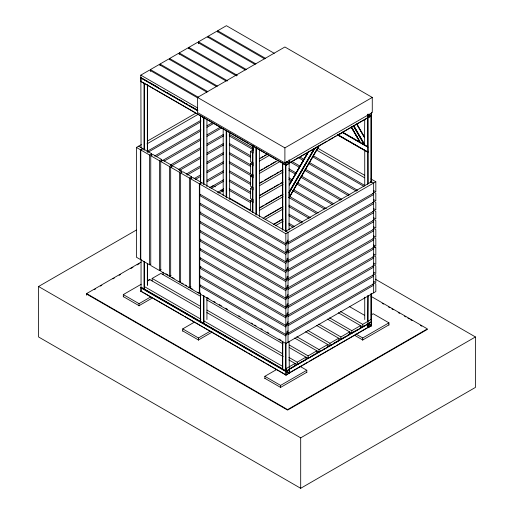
<?xml version="1.0" encoding="UTF-8"?>
<svg xmlns="http://www.w3.org/2000/svg" width="514" height="514" viewBox="0 0 514 514"><rect width="100%" height="100%" fill="white"/><g stroke="black" fill="none" stroke-linecap="round" stroke-linejoin="round"><path stroke-width="0.77" d="M353.234 125.737L364.471 145.211L364.696 144.659L353.658 125.442M289.151 192.12L289.151 197.781M364.471 145.211L364.734 119.357M367.793 151.977L358.534 146.773M337.647 135.002L367.889 152.337L367.748 146.676L342.581 132.143M141.048 147.518L140.868 77.704L147.993 81.514M141.048 291.406L141.048 287.371L144.543 289.388L144.543 261.356M289.331 160.374L289.189 163.304L289.157 159.79M289.067 341.367L289.324 373.029L285.887 375.143L286.015 371.172L295.01 365.968L295.01 363.443L286.272 368.487L286.272 371.012M286.015 374.924L286.035 371.378L289.157 369.65L289.253 373.145L286.555 371.378M368.512 114.198L371.281 115.849L371.288 113.054M367.709 146.696L367.709 117.867L371.359 116.003L371.461 112.264M367.735 323.807L371.204 325.812L371.288 322.227M366.328 324.488L367.889 323.884L368.23 327.726L371.416 325.767L371.294 321.758M289.151 163.028L290.532 162.218M367.793 114.185L367.709 117.667M318.699 146.252L314.433 148.726L289.144 192.461M342.562 132.458L338.103 134.976M371.288 325.69L367.818 323.653M367.793 327.502L367.786 323.993L371.243 325.985M369.123 114.95L371.281 115.849M141.048 77.71L140.964 81.321M141.048 287.57L140.964 291.181M289.131 163.304L286.555 161.512M288.02 249.014L285.835 252.798L199.766 203.107L199.766 195.538L200.499 194.279M288.02 258.092L285.835 261.877L199.766 212.186L199.766 204.623L200.499 203.358M288.02 267.177L285.835 270.962L199.766 221.271L199.766 213.702L200.858 211.813M288.02 276.256L285.835 280.04L199.766 230.349L199.766 222.78L200.499 221.521M288.02 285.334L285.835 289.119L199.766 239.428L199.766 231.865L200.499 230.6M288.02 294.419L285.835 298.204L199.766 248.513L199.766 240.944L200.858 239.055M288.02 303.498L285.835 307.282L199.766 257.591L199.766 250.022L200.499 248.763M288.02 312.576L285.835 316.361L199.766 266.67L199.766 259.107L200.499 257.842M288.02 321.661L285.835 325.439L199.766 275.755L199.766 268.186L200.858 266.291M288.02 330.74L285.835 334.524L199.766 284.833L199.766 277.264L200.499 276.005M373.646 282.726L375.83 283.991L375.83 291.554L285.835 343.519L199.766 293.828L199.766 286.259L200.499 285M289.446 184.353L307.52 153.056M289.26 184.854L308.252 151.958M289.626 184.455L307.693 153.159M289.292 185.085L308.875 151.174M289.067 192.05L313.996 148.88L318.937 146.021L289.067 197.755M289.067 192.339L314.24 148.732M289.331 192.628L314.626 148.816M289.067 197.472L309.479 162.116M310.283 160.786L318.712 146.188M289.331 197.479L318.828 146.387M288.02 342.253L288.02 232.457L201.951 182.766L199.766 184.025L199.766 194.112L285.835 243.803L288.02 240.019M285.835 252.798L285.835 245.229L288.02 241.445M285.835 261.877L285.835 254.314L288.02 250.53M285.835 270.962L285.835 263.393L288.02 259.609M285.835 280.04L285.835 272.471L288.02 268.687M285.835 289.119L285.835 281.55L288.02 277.772M285.835 298.204L285.835 290.635L288.02 286.851M285.835 307.282L285.835 299.713L288.02 295.929M285.835 316.361L285.835 308.792L288.02 305.014M285.835 325.439L285.835 317.877L288.02 314.093M285.835 334.524L285.835 326.955L288.02 323.171M285.835 343.519L285.835 335.95L288.02 332.166M371.256 115.901L368.23 117.667M200.621 115.965L200.64 182.521M278.376 160.625L286.067 165.097L289.093 163.349M266.58 363.674L286.086 374.95L367.709 327.726M282.604 163.266L285.835 165.347L289.157 163.484L289.067 230.041M200.466 321.674L203.962 323.691L203.962 295.659M289.067 163.368L286.292 161.769M371.204 115.952L368.429 114.346M289.067 373.228L282.604 369.091L141.742 287.769M368.23 295.659L367.966 324.148L289.067 369.399M197.633 110.478L140.791 77.659L140.791 75.14L149.529 70.09L197.357 97.705M150.403 71.478L150.403 69.589L159.141 64.546L206.969 92.16M160.015 65.304L160.015 64.038L168.746 58.994L216.58 86.609M169.62 59.752L169.62 58.493L178.358 53.443L226.192 81.058M179.232 54.201L179.232 52.942L187.97 47.898L236.498 75.911M188.844 48.65L188.844 47.391L197.582 42.347L245.416 69.962M198.455 43.735L198.455 41.846L207.193 36.796L255.028 64.411M208.067 37.554L208.067 36.295L216.805 31.251L264.639 58.866M217.679 32.003L217.679 30.744L226.417 25.7L274.251 53.315M197.517 97.429L284.891 46.986L372.271 97.429L372.271 112.566L284.891 163.009L197.517 112.566L197.517 97.429L284.891 147.878L372.271 97.429M136.422 147.454L140.354 149.722L140.354 259.493L136.422 257.225L136.422 147.454L141.369 144.595M147.582 141.009L195.918 113.099M147.004 143.862L198.102 114.359M140.354 149.722L142.539 148.462L138.607 146.188M150.621 264.157L149.529 264.794L140.791 259.743L140.791 149.972L142.976 148.713L151.714 153.757L151.714 155.357M147.004 151.431L200.865 120.334M148.385 152.06L200.865 121.76M140.791 149.972L149.529 155.016L151.714 153.757M161.126 269.599L159.488 270.544L150.75 265.5L150.75 155.723L152.934 154.463L161.672 159.507L161.672 161.107M154.598 156.038L200.865 129.322M206.969 125.802L212.61 122.55M155.98 156.757L200.865 130.839M206.969 127.318L213.991 123.264M150.75 155.723L159.488 160.766L161.672 159.507M171.085 275.35L169.447 276.294L160.709 271.251L160.709 161.473L162.893 160.214L171.631 165.257L171.631 167.66M161.505 161.133L200.865 138.407M206.969 134.88L220.204 127.241M164.152 161.113L200.865 139.917M206.969 136.396L221.585 127.96M170.481 165.026L200.865 147.486M206.969 143.965L223.654 134.327M160.709 161.473L169.447 166.517L171.631 165.257M171.175 166.144L200.865 149.002M206.969 145.475L223.654 135.844M180.504 281.415L179.412 282.045L170.674 277.001L170.674 167.223L172.858 165.964L181.596 171.008L181.596 172.614M178.654 169.389L200.865 156.564M206.969 153.043L223.654 143.412M179.347 170.507L200.865 158.081M206.969 154.56L223.654 144.922M170.674 167.223L179.412 172.274L181.596 171.008M191.009 286.851L189.37 287.795L180.632 282.751L180.632 172.974L182.817 171.715L191.555 176.758L191.555 178.364M186.254 174.085L200.865 165.649M206.969 162.122L223.654 152.491M187.057 175.133L200.865 167.159M206.969 163.638L223.654 154.007M180.632 172.974L189.37 178.024L191.555 176.758M190.591 178.731L192.776 177.465L201.514 182.509L199.329 183.774L190.591 178.731L190.591 288.502L199.329 293.545L200.421 292.916M193.964 178.718L200.865 174.728M206.969 171.207L223.654 161.569M195.346 179.431L200.865 176.244M206.969 172.717L223.654 163.086M250.446 151.463L252.631 152.729L252.631 162.816L250.446 161.557L250.446 151.463L253.216 149.87M206.969 180.286L223.654 170.654M206.969 181.802L223.654 172.164M250.446 173.861L250.446 163.773L252.522 162.578M260.823 157.785L262.898 156.584M264.28 155.787L266.355 154.585M259.551 158.82L267.852 154.027M375.316 279.153L475.444 336.959L475.444 387.408L300.69 488.3L38.556 336.959L38.556 286.51L136.338 230.06M209.847 187.623L213.31 185.618L215.398 186.826M209.731 187.771L223.654 179.733M211.113 188.49L223.654 181.243M259.551 161.043L269.233 155.453M217.441 192.403L223.654 188.811M218.707 193.18L223.654 190.328M250.446 176.084L252.631 177.343L252.631 187.437L250.446 186.171L250.446 176.084L252.522 174.882M260.129 170.494L262.898 168.894M264.28 168.097L269.124 165.302M270.505 164.499L275.35 161.704M259.551 171.13L277.534 160.747M259.551 173.353L279.61 161.769M291.136 161.871L296.745 158.633M297.343 158.286L299.501 157.04M300.793 156.295L305.708 153.455M307.006 152.709L327.097 141.112M328.388 140.367L333.303 137.527M334.595 136.782L336.06 135.934M337.357 135.188L339.51 133.942M341.579 132.747L367.793 117.616M289.067 163.266L367.966 117.712L367.966 114.281M337.839 135.111L342.78 132.259M250.446 188.394L252.631 189.653L252.631 199.74L250.446 198.481L250.446 188.394L252.522 187.192M260.129 182.804L262.898 181.204M264.28 180.408L272.581 175.615M273.968 174.811L275.35 174.015M276.731 173.218L278.806 172.017M280.194 171.22L281.576 170.423M259.551 183.44L283.066 169.864M259.551 185.657L283.066 172.081M86.615 295.164L86.615 293.578L141.292 262.012M94.229 289.684L95.61 288.887M100.455 286.086L101.843 285.289M112.913 278.896L114.301 278.093M119.145 275.298L120.527 274.502M130.909 268.507L132.985 267.306M137.135 264.909L139.217 263.714M250.446 210.791L250.446 200.704L252.522 199.503M260.129 195.108L272.581 187.918M273.968 187.122L278.806 184.327M280.194 183.53L281.576 182.727M259.551 195.75L283.066 182.168M259.551 197.967L283.066 184.391M259.442 207.817L263.592 205.42M264.973 204.623L278.806 196.637M280.194 195.84L281.576 195.037M259.551 208.061L283.066 194.478M259.551 210.277L283.066 196.701M123.315 296.854L123.315 294.586L141.247 284.229M147.454 280.644L149.529 279.449L200.73 309.01M147.274 281.254L149.966 279.7M152.15 280.965L152.15 278.44L160.888 273.397L200.544 296.295M264.973 216.934L281.576 207.348M263.007 218.373L283.066 206.789M265.083 219.394L283.066 209.012M273.968 224.053L281.576 219.658M273.384 224.689L283.066 219.099M123.315 294.586L139.043 303.665L150.769 296.893M275.459 225.71L283.066 221.316M152.838 297.715L139.043 305.682L123.315 296.604M285.835 231.191L371.461 181.757M199.766 184.025L285.835 233.716L375.83 181.757L375.83 191.844L373.646 190.585M288.02 242.544L373.646 193.103M288.02 243.97L373.646 194.53L372.92 193.27M373.646 202.098L288.02 251.539L286.928 249.643M288.02 253.049L373.646 203.615L372.92 202.349M288.02 260.617L373.646 211.177M288.02 262.134L373.646 212.693L372.92 211.434M182.727 331.157L182.727 328.889L194.459 322.117M288.02 269.696L373.646 220.262M288.02 271.212L373.646 221.772L372.92 220.512M373.646 229.34L288.02 278.781L286.928 276.885M288.02 280.291L373.646 230.857L372.92 229.591M182.727 328.889L198.455 337.968L210.187 331.196M288.02 287.859L373.646 238.419M212.256 332.018L198.455 339.985L182.727 330.907M288.02 289.369L373.646 239.935L372.92 238.676M288.02 296.938L373.646 247.504M288.02 298.454L373.646 249.014L372.92 247.754M373.646 256.582L288.02 306.023L286.928 304.127M288.02 307.533L373.646 258.099L372.92 256.833M288.02 315.101L373.646 265.661M288.02 316.611L373.646 267.177L372.92 265.918M288.02 324.18L373.646 274.746M288.02 325.696L373.646 276.256L372.92 274.996M373.646 283.824L288.02 333.265L286.928 331.369M288.02 334.691L373.646 285.251L372.92 283.991M264.864 378.58L264.864 376.306L276.59 369.54M371.14 314.947L373.209 313.752L388.937 322.837L388.937 325.105M288.868 357.371L297.195 362.184L305.933 357.14L305.933 359.659L297.195 364.702L288.868 359.896M289.376 345.061L308.117 355.874L316.855 350.831L316.855 353.356L308.117 358.399L289.273 347.522M296.829 336.747L319.04 349.571L327.778 344.528L327.778 347.046L319.04 352.09L294.644 338.013M307.751 330.444L329.962 343.262L338.7 338.218L338.7 340.743L329.962 345.787L305.567 331.703M318.674 324.135L340.885 336.959L349.623 331.916L349.623 334.434L340.885 339.484L316.489 325.401M329.596 317.832L351.807 330.656L360.539 325.606L360.539 328.131L351.807 333.175L327.412 319.091M340.519 311.523L362.723 324.347L371.461 319.303L371.461 321.828L362.723 326.872L338.334 312.788M289.755 368.692L308.381 357.943M310.45 356.748L315.281 353.96M316.663 353.163L318.731 351.968M320.106 351.171L321.488 350.375M323.557 349.179L324.938 348.383M326.319 347.586L331.144 344.798M333.213 343.603L344.945 336.837M347.014 335.642L355.29 330.862M356.671 330.065L358.052 329.268M360.121 328.073L364.259 325.683M368.647 323.248L371.024 321.873M286.099 371.211L289.067 372.926L301.57 365.711M302.862 364.959L307.777 362.126M309.075 361.381L329.166 349.777M330.457 349.032L335.372 346.192M336.664 345.447L338.822 344.2M339.426 343.853L367.105 327.874M368.23 327.527L371.204 325.812M264.864 376.306L280.593 385.391L306.807 370.253L306.807 372.521M355.887 334.023L362.723 337.968L388.937 322.837M306.807 372.271L280.593 387.408L264.864 378.323M388.937 324.854L362.723 339.985L354.519 335.25M427.385 329.39L287.583 410.108L86.615 294.079M38.556 286.51L300.69 437.851L475.444 336.959M338.411 135.079L367.966 152.08M368.043 117.77L368.23 183.537M285.906 165.193L286.099 231.756M368.043 323.595L371.461 325.561M368.23 323.691L367.709 323.691M285.906 371.018L282.764 369.29L282.777 341.161M285.572 343.082L285.835 371.172L286.099 343.082M141.048 81.546L144.543 83.564L144.543 150.037M371.204 321.976L371.204 293.642M371.23 322.169L368.172 323.961L368.146 327.502M364.734 150.358L364.471 150.062L364.734 150.641M285.778 165.2L285.835 162.392M289.093 163.079L286.69 161.692M200.466 182.322L200.466 115.849L203.962 117.867L203.962 184.34M369.38 114.493L371.461 115.695M368.647 114.577L371.05 115.965L371.024 182.521M217.679 30.744L265.513 58.358M208.067 36.295L255.901 63.909M198.455 41.846L246.29 69.454M342.285 132.259L367.709 146.933M342.594 132.58L367.966 147.229M188.844 47.391L237.372 75.404M337.871 134.841L358.065 146.503M179.232 52.942L227.76 80.955M169.62 58.493L217.454 86.108M317.459 148.051L364.715 175.332M370.967 178.943L375.83 181.757M316.663 150.114L364.612 177.799M370.87 181.41L373.646 183.016L373.646 292.819M160.015 64.038L207.842 91.653M313.187 155.678L364.715 185.425M306.241 153.088L307.725 153.949M312.493 156.699L364.021 186.447M373.646 192.011L375.83 193.27L375.83 200.839L373.646 199.58M150.403 69.589L198.231 97.204M299.983 157.046L304.256 159.513M309.017 162.263L357.667 190.347M297.902 157.355L303.556 160.625M308.323 163.375L356.375 191.118M373.646 201.09L375.83 202.349L375.83 209.918L373.646 208.658M291.644 161.312L300.086 166.183M305.541 169.337L350.021 195.018M140.791 75.14L197.633 107.953M290.256 162.026L299.386 167.294M304.256 170.108L348.627 195.725M373.646 210.168L375.83 211.434L375.83 218.996L373.646 217.737M149.381 82.317L158.402 87.528M163.259 90.329L164.647 91.132M166.729 92.334L168.117 93.137M169.504 93.933L171.586 95.141M172.974 95.938L174.362 96.741M176.443 97.943L177.831 98.746M179.219 99.549L184.076 102.35M186.158 103.552L187.546 104.355M188.934 105.158L197.961 110.362M286.382 161.614L289.157 163.221M287.108 162.34L288.296 163.028M140.791 77.961L197.697 110.818M286.292 161.968L289.067 163.574M143.046 82.497L145.211 83.75M145.822 84.097L154.239 88.954M155.536 89.706L195.185 112.598M196.483 113.343L198.655 114.596M199.259 114.95L204.9 118.207M205.504 118.554L207.675 119.807M208.973 120.559L248.622 143.445M249.92 144.196L254.867 147.055M256.165 147.807L264.582 152.664M265.886 153.416L268.051 154.669M268.661 155.016L277.072 159.873M140.791 81.392L286.099 165.283M229.199 134.34L253.421 148.328M288.862 168.791L296.61 173.257M301.371 176.013L341.778 199.336M229.199 135.857L253.421 149.837M288.862 170.301L295.916 174.368M300.677 177.124L340.39 200.049M373.646 219.253L375.83 220.512L375.83 228.081L373.646 226.815M229.79 143.766L250.742 155.858M288.862 177.87L292.44 179.932M297.201 182.682L334.036 203.949M229.199 144.935L250.639 157.316M288.862 179.38L291.746 181.044M296.507 183.794L332.744 204.72M373.646 228.332L375.83 229.591L375.83 237.16L373.646 235.9M250.446 163.773L252.631 165.033L252.631 175.126M229.79 152.844L250.742 164.936M293.732 189.756L326.39 208.613M229.199 154.014L250.742 166.452M292.44 190.527L324.405 208.98M373.646 237.41L375.83 238.676L375.83 246.238L373.646 244.979M229.199 161.582L252.824 175.223M289.562 196.432L318.153 212.937M373.646 246.495L375.83 247.754L375.83 255.323L373.646 254.057M229.199 163.092L251.436 175.936M288.862 197.543L316.759 213.651M373.749 246.553L375.83 247.754M229.79 171.008L250.742 183.1M288.862 205.112L310.507 217.608M229.199 172.177L250.639 184.558M288.862 206.622L309.12 218.315M373.646 255.574L375.83 256.833L375.83 264.402L373.646 263.142M229.79 180.086L250.742 192.178M288.862 214.19L302.765 222.215M229.199 181.256L250.742 193.694M288.862 215.707L301.474 222.986M373.646 264.652L375.83 265.918L375.83 273.48L373.646 272.221M250.446 200.704L252.631 201.963L252.631 212.051M229.199 188.824L250.742 201.263M288.862 223.269L294.522 226.539M229.199 190.334L250.742 202.773M288.862 224.785L293.134 227.252M373.646 273.737L375.83 274.996L375.83 282.565L373.646 281.299M220.962 190.032L223.044 191.24M229.79 198.25L250.742 210.342M199.766 195.538L285.835 245.229M371.057 296.366L427.385 328.889L287.583 409.6L86.615 293.578M382.185 303.299L383.579 304.102M388.443 306.909L389.837 307.713M391.919 308.914L393.313 309.717M398.177 312.531L399.571 313.334M404.434 316.142L405.829 316.945M407.917 318.153L409.305 318.956M410.699 319.759L412.087 320.563M420.433 325.375L421.821 326.178M199.766 204.623L285.835 254.314M199.766 213.702L285.835 263.393M349.257 306.479L364.522 315.294M199.766 222.78L285.835 272.471M199.766 231.865L285.835 281.55M199.766 240.944L285.835 290.635M199.766 250.022L285.835 299.713M199.766 259.107L285.835 308.792M199.766 268.186L285.835 317.877M199.766 277.264L285.835 326.955M199.766 286.259L285.835 335.95M165.849 273.737L167.93 274.939M169.318 275.742L170.706 276.545M172.094 277.342L174.175 278.543M179.033 281.351L180.42 282.154M181.808 282.951L183.196 283.754M185.278 284.955L186.666 285.758M188.747 286.96L192.911 289.363M197.768 292.17L200.544 293.77M207.483 297.779L208.877 298.583M213.734 301.384L215.122 302.187M219.285 304.59L221.367 305.791M225.53 308.194L227.612 309.396M238.714 315.808L240.102 316.611M251.205 323.023L252.592 323.82M254.681 325.021L256.068 325.825M260.926 328.632L262.313 329.429M267.171 332.237L268.559 333.04M278.967 339.047L281.049 340.249M206.692 299.842L283.028 343.917M152.15 278.44L200.73 306.485M206.975 310.096L282.616 353.767M206.872 312.557L283.214 356.632M299.964 366.309L306.807 370.253M144.697 286.748L200.91 319.207M203.685 320.807L282.803 366.482M144.697 289.273L200.91 321.725M203.685 323.332L282.803 369.007M284.017 369.907L286.099 371.114M141.228 287.57L143.605 288.945M203.017 323.248L200.627 321.867L200.64 293.745M145.912 290.378L147.3 291.181M148.687 291.978L150.769 293.179M152.157 293.982L153.545 294.785M154.932 295.589L157.014 296.79M158.402 297.587L163.259 300.394M164.647 301.198L168.81 303.601M170.892 304.802L172.974 306.003M174.362 306.807L178.525 309.21M180.607 310.411L188.24 314.819M189.627 315.622L191.022 316.418M193.103 317.62L194.491 318.423M195.879 319.226L197.267 320.029M205.594 324.835L206.981 325.638M208.369 326.435L210.451 327.636M211.839 328.44L216.696 331.247M218.084 332.044L220.165 333.252M221.553 334.049L222.941 334.852M224.329 335.655L226.411 336.856M227.798 337.659L232.656 340.461M234.043 341.264L238.213 343.667M240.295 344.868L241.683 345.671M243.071 346.475L247.928 349.276M249.316 350.079L250.703 350.876M252.785 352.084L254.173 352.88M255.561 353.683L257.642 354.885M259.03 355.688L260.418 356.491M262.5 357.693L263.888 358.489M265.275 359.292L266.663 360.096M268.745 361.297L270.133 362.1M271.52 362.897L273.602 364.098M274.99 364.901L276.378 365.705M277.766 366.508L279.854 367.709M281.242 368.506L282.629 369.309M286.382 371.474L289.157 373.08M140.791 287.827L285.835 371.564M286.292 371.828L289.067 373.434M140.964 291.155L142.436 292.003M143.74 292.755L152.157 297.612M153.455 298.364L183.382 315.647M184.687 316.399L193.103 321.256M194.401 322.008L202.818 326.865M203.422 327.212L246.54 352.109M247.838 352.861L252.785 355.714M254.083 356.465L256.255 357.718M256.859 358.065L265.275 362.923M140.791 291.252L286.099 375.149M357.127 124.414L364.355 136.93M357.024 124.414L364.542 137.431M356.517 123.823L364.51 137.662M353.548 125.538L364.734 144.916M353.407 125.634L364.651 145.109M351.525 127.17L359.935 141.735M351.492 127.176L359.864 141.678M351.197 126.887L359.556 141.369M351.319 127.279L360.089 142.468M286.928 258.728L287.654 259.988M286.928 285.97L287.654 287.23M286.928 313.206L287.654 314.472M368.146 117.629L368.146 114.185M286.009 165.052L286.009 162.289M371.204 115.849L371.204 182.322M371.024 293.745L371.024 319.47M367.709 151.501L367.709 184.34M367.709 295.659L367.709 321.289M364.734 150.589L364.734 185.83M364.734 297.15L364.734 319.573M362.723 324.347L362.723 326.872M362.723 337.968L362.723 340.236M351.807 330.656L351.807 333.175M340.885 336.959L340.885 339.484M329.962 343.262L329.962 345.787M319.04 349.571L319.04 352.09M308.117 355.874L308.117 358.399M300.69 437.851L300.69 488.3M297.195 362.184L297.195 364.702M285.835 233.716L285.835 243.803M285.572 165.283L285.572 230.959M284.891 147.878L284.891 163.009M282.777 163.034L282.777 229.842M282.604 162.932L282.604 230.041M282.604 341.367L282.604 369.399M280.593 385.391L280.593 387.659M259.358 149.651L259.358 216.927M256.39 147.666L256.39 214.936M255.863 147.666L255.863 214.936M253.068 145.745L253.068 153.056M253.068 162.565L253.068 165.868M253.068 174.676L253.068 177.883M253.068 187.392L253.068 189.897M253.068 199.406L253.068 202.709M252.894 145.648L252.894 212.423M229.649 132.137L229.649 199.406M226.68 130.646L226.68 197.922M226.154 130.646L226.154 197.119M223.185 128.628L223.185 195.404M206.93 119.357L206.93 186.627M206.93 297.645L206.93 319.573M203.435 117.867L203.435 184.34M203.435 295.659L203.435 323.691M200.466 293.642L200.466 321.976M199.329 183.774L199.329 293.545M198.455 337.968L198.455 340.236M189.37 178.024L189.37 287.795M179.412 172.274L179.412 282.045M169.447 166.517L169.447 276.294M163.066 272.137L163.066 274.656M159.488 160.766L159.488 270.544M149.529 155.016L149.529 264.794M147.518 84.746L147.518 152.022M147.518 263.341L147.518 285.27M147.345 84.849L147.345 152.221M147.345 263.444L147.345 285.167M144.023 83.564L144.023 150.037M144.023 261.356L144.023 289.388M141.048 259.339L141.048 287.673M139.043 303.665L139.043 305.933"/></g></svg>
